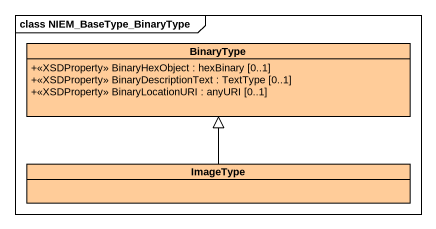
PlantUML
@startuml
mainframe class NIEM_BaseType_BinaryType
hide circle
hide empty members
skinparam classAttributeIconSize 0
class BinaryType #FFCC99 {
  +<<XSDProperty>> BinaryHexObject : hexBinary [0..1]
  +<<XSDProperty>> BinaryDescriptionText : TextType [0..1]
  +<<XSDProperty>> BinaryLocationURI : anyURI [0..1]
}
class ImageType #FFCC99
ImageType -up-|> BinaryType
@enduml
